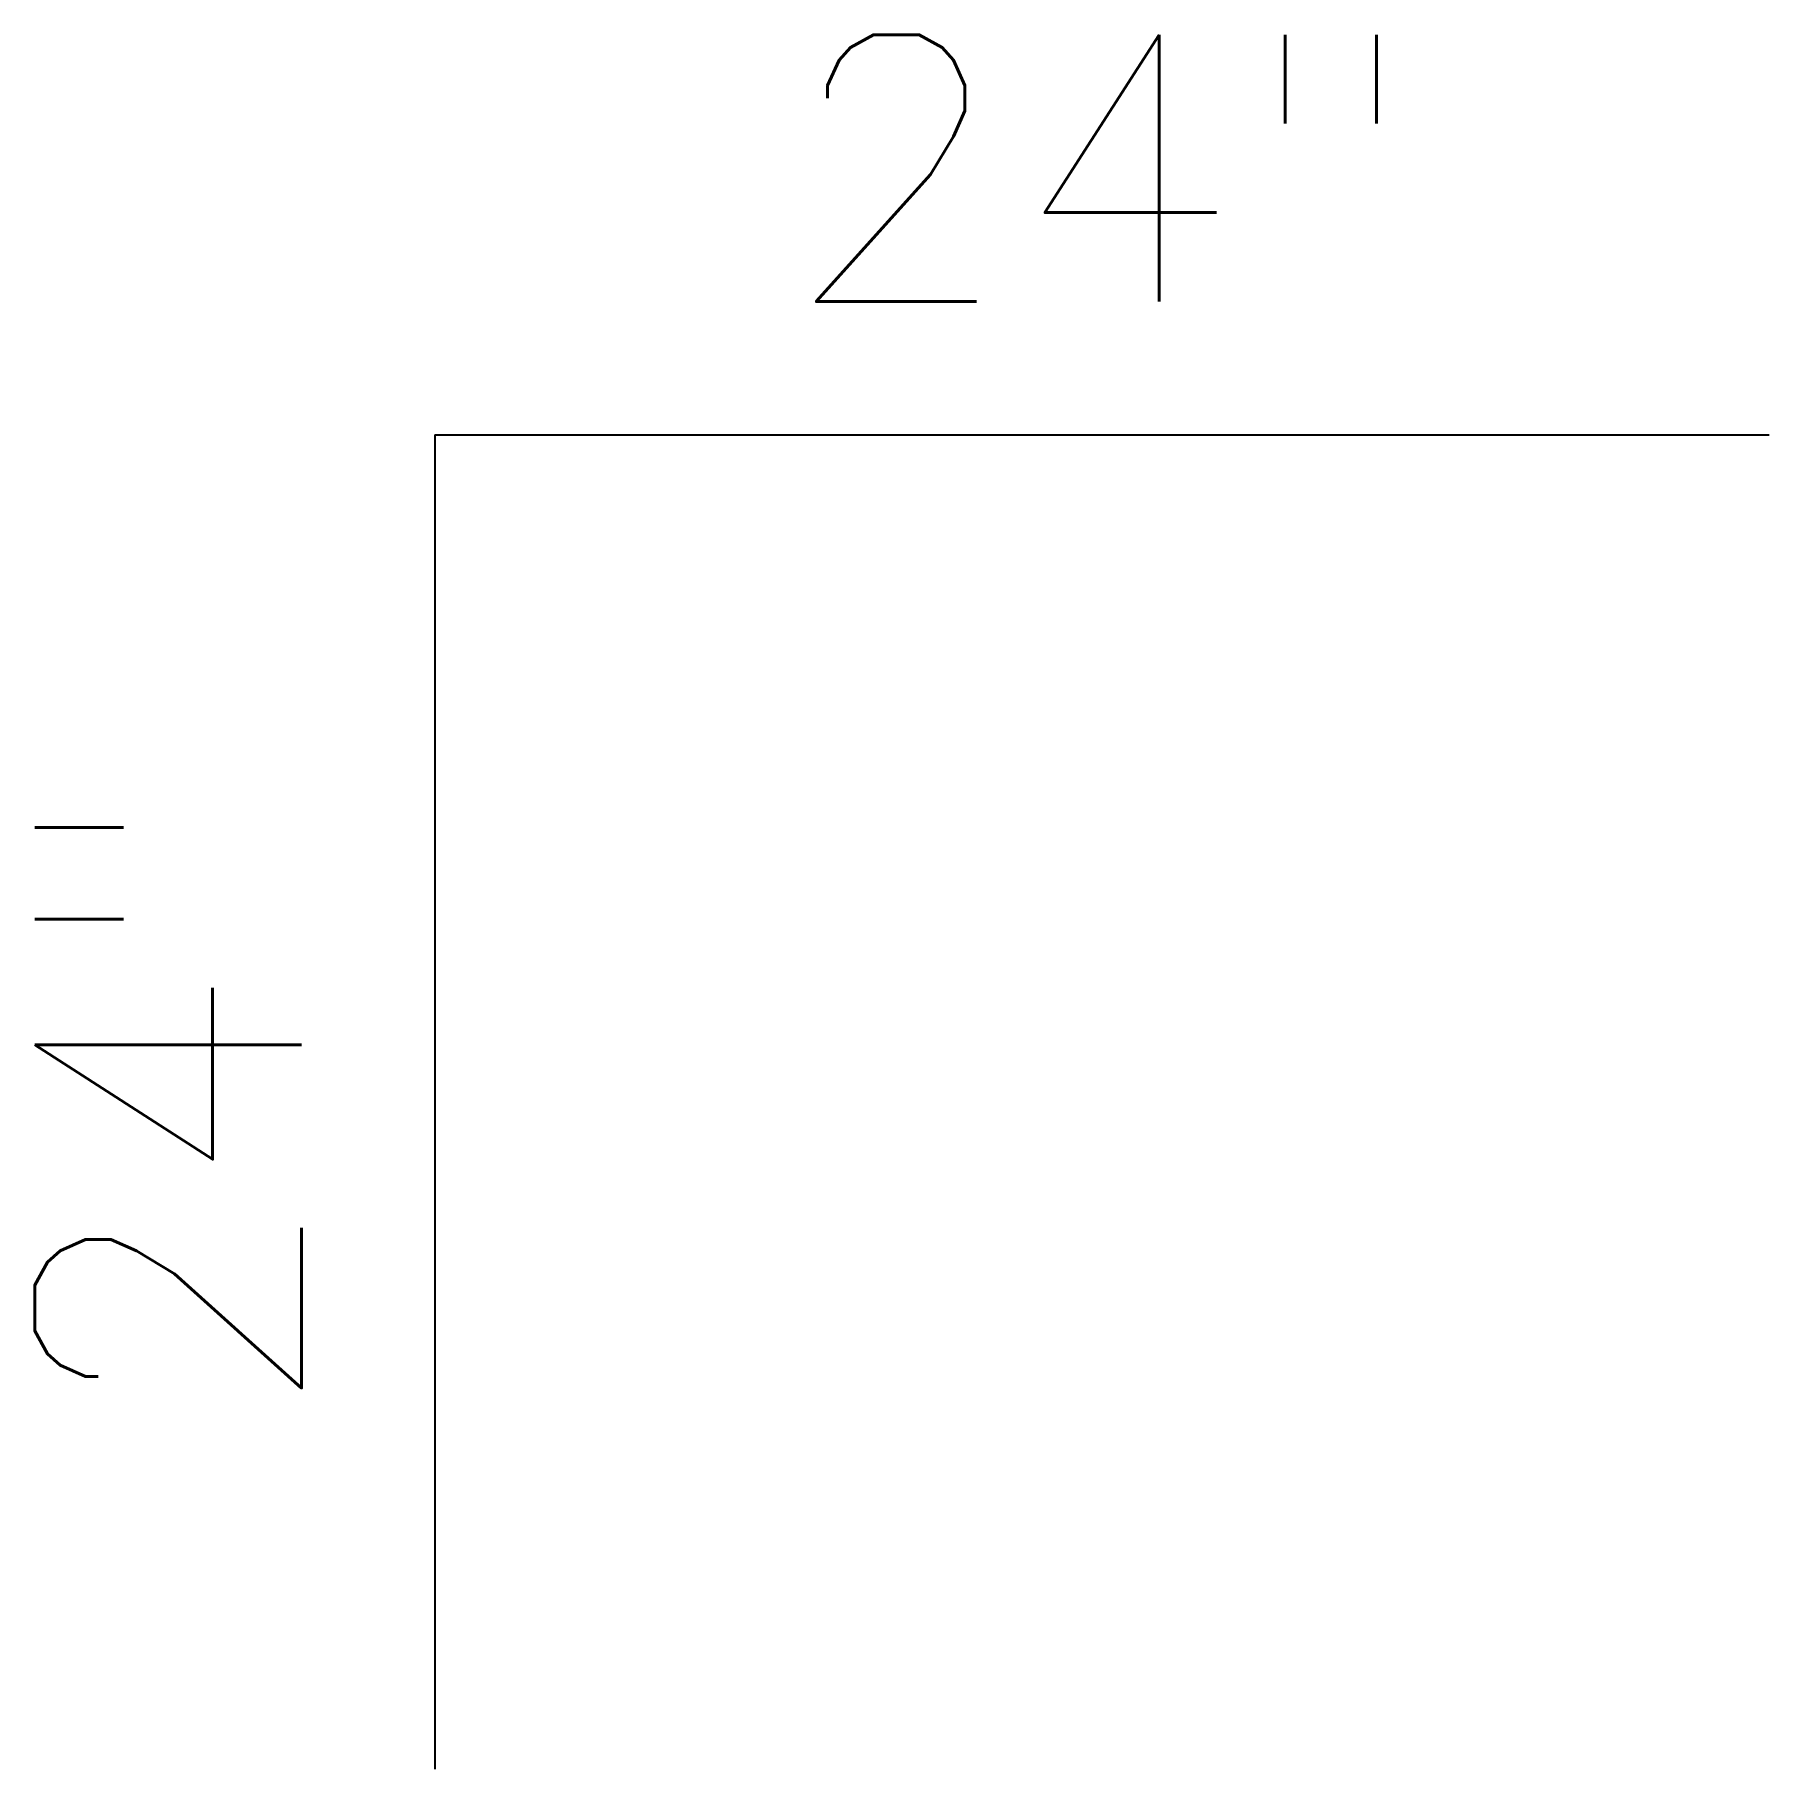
# Model space of a CAD drawing. Header units: inches. Extents: x -0.112 to 0.375, y -0.375 to 0.112.
import ezdxf
from ezdxf.enums import TextEntityAlignment as Align

# ---------------------------------------------------------------- set-up
doc = ezdxf.new("R2010")
doc.units = ezdxf.units.IN
doc.header["$MEASUREMENT"] = 0
doc.styles.get("Standard").update_dxf_attribs({"font": 'SIMPLEX.SHX'})

msp = doc.modelspace()

# ---------------------------------------------------------------- linework, layer by layer
for q in [(0, -0.375), (0.375, 0)]:
    msp.add_line((0, 0), q)

# ---------------------------------------------------------------- texts
msp.add_text('24"', height=0.075).set_placement((0.1875, 0.075), align=Align.MIDDLE)
msp.add_text('24"', height=0.075, rotation=90).set_placement((-0.075, -0.1875), align=Align.MIDDLE)

doc.saveas('drawing.dxf')
